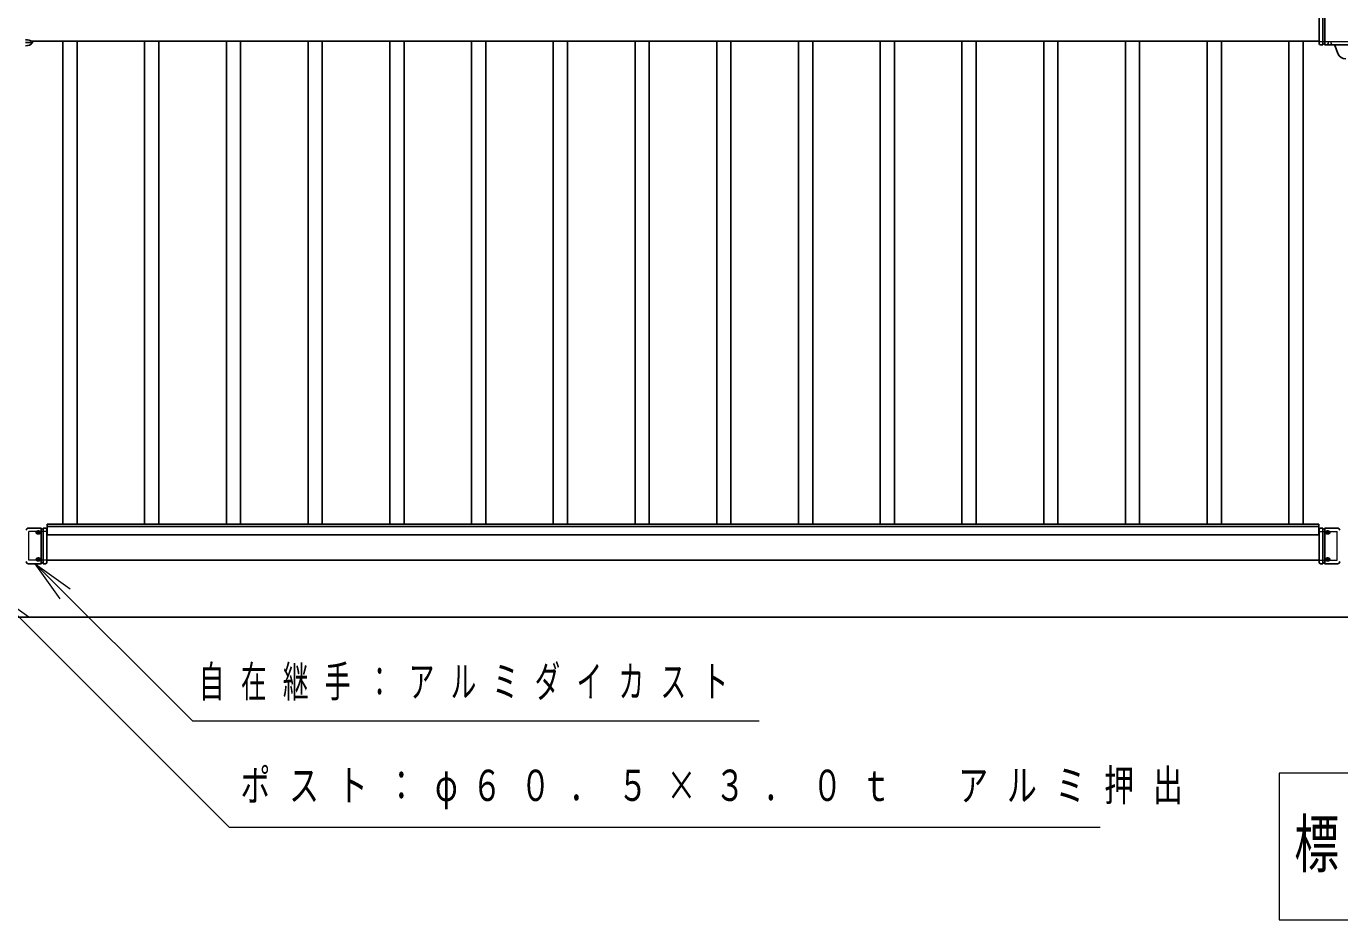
# Model space of a CAD drawing. Units: millimetres on the paper, scale 1:20. Extents: x -365 to 0, y 0 to 257.
# Drawn here: x -318.1 to -225.7, y 98.4 to 161.3 of the extents above; entities that cross this region are included whole.
import ezdxf

# ---------------------------------------------------------------- set-up
doc = ezdxf.new("R2010")
doc.units = ezdxf.units.MM
doc.linetypes.add('USER1', pattern=[4.5, 2.5, -2])
doc.layers.add('LY_1', color=4, linetype='Continuous', lineweight=25)
doc.styles.add('ＭＳ ゴシック', font='')
doc.styles.get('ＭＳ ゴシック').set_extended_font_data('MS Gothic')

msp = doc.modelspace()

# ---------------------------------------------------------------- linework, layer by layer
at = {"layer": 'LY_1', "color": 2}
for p, q in [((-227.111, 162.358), (-227.111, 160.058)), ((-226.861, 162.458), (-226.861, 159.958)), ((-226.711, 162.458), (-226.711, 159.958)), ((-226.861, 159.958), (-227.011, 159.958)), ((-224.986, 159.958), (-226.711, 159.958)), ((-225.791, 159.353), (-225.975, 159.86))]:
    msp.add_line(p, q, dxfattribs=at)
at = {"layer": 'LY_1', "color": 190}
for p, q in [((-317.654, 160.208), (-227.111, 160.208)), ((-316.586, 126.233), (-316.586, 125.493)), ((-316.586, 126.233), (-227.136, 126.233)), ((-316.586, 126.083), (-227.136, 126.083)), ((-227.136, 126.233), (-227.136, 125.493)), ((-316.586, 125.493), (-227.136, 125.493))]:
    msp.add_line(p, q, dxfattribs=at)
at = {"layer": 'LY_1', "color": 7}
for p, q in [((-317.611, 160.096), (-317.611, 160.188)), ((-356.556, 119.708), (-218.861, 119.708))]:
    msp.add_line(p, q, dxfattribs=at)
at = {"layer": 'LY_1', "color": 40}
for p, q in [((-315.486, 126.233), (-315.486, 160.208)), ((-314.486, 126.233), (-314.486, 160.208)), ((-309.736, 126.233), (-309.736, 160.208)), ((-308.736, 126.233), (-308.736, 160.208)), ((-303.986, 126.233), (-303.986, 160.208)), ((-302.986, 126.233), (-302.986, 160.208)), ((-298.236, 126.233), (-298.236, 160.208)), ((-297.236, 126.233), (-297.236, 160.208)), ((-292.486, 126.233), (-292.486, 160.208)), ((-291.486, 126.233), (-291.486, 160.208)), ((-286.736, 126.233), (-286.736, 160.208)), ((-285.736, 126.233), (-285.736, 160.208)), ((-280.986, 126.233), (-280.986, 160.208)), ((-279.986, 126.233), (-279.986, 160.208)), ((-275.236, 126.233), (-275.236, 160.208)), ((-274.236, 126.233), (-274.236, 160.208)), ((-269.486, 126.233), (-269.486, 160.208)), ((-268.486, 126.233), (-268.486, 160.208)), ((-263.736, 126.233), (-263.736, 160.208)), ((-262.736, 126.233), (-262.736, 160.208)), ((-257.986, 126.233), (-257.986, 160.208)), ((-256.986, 126.233), (-256.986, 160.208)), ((-252.236, 126.233), (-252.236, 160.208)), ((-251.236, 126.233), (-251.236, 160.208)), ((-246.486, 126.233), (-246.486, 160.208)), ((-245.486, 126.233), (-245.486, 160.208)), ((-240.736, 126.233), (-240.736, 160.208)), ((-239.736, 126.233), (-239.736, 160.208)), ((-234.986, 126.233), (-234.986, 160.208)), ((-233.986, 126.233), (-233.986, 160.208)), ((-229.236, 126.233), (-229.236, 160.208)), ((-228.236, 126.233), (-228.236, 160.208))]:
    msp.add_line(p, q, dxfattribs=at)
at = {"layer": 'LY_1', "color": 2, "linetype": 'USER1', "lineweight": 13}
for p, q in [((-227.111, 160.196), (-224.886, 160.196)), ((-226.531, 159.958), (-226.461, 160.069)), ((-226.461, 160.069), (-226.461, 160.196)), ((-226.261, 160.069), (-226.261, 160.196)), ((-226.192, 159.958), (-226.261, 160.069))]:
    msp.add_line(p, q, dxfattribs=at)
at = {"layer": 'LY_1', "color": 94}
for p, q in [((-317.911, 125.958), (-317.011, 125.958)), ((-317.011, 123.458), (-317.011, 125.958)), ((-316.861, 125.958), (-316.711, 125.958)), ((-316.861, 123.458), (-316.861, 125.958)), ((-316.611, 123.558), (-316.611, 125.858)), ((-227.111, 123.558), (-227.111, 125.858)), ((-226.861, 125.958), (-227.011, 125.958)), ((-226.861, 123.458), (-226.861, 125.958)), ((-225.811, 125.958), (-226.711, 125.958)), ((-226.711, 123.458), (-226.711, 125.958)), ((-317.911, 123.458), (-317.011, 123.458)), ((-316.861, 123.458), (-316.711, 123.458)), ((-226.861, 123.458), (-227.011, 123.458)), ((-225.811, 123.458), (-226.711, 123.458))]:
    msp.add_line(p, q, dxfattribs=at)
at = {"layer": 'LY_1', "color": 94, "linetype": 'USER1', "lineweight": 13}
for p, q in [((-317.886, 123.696), (-317.886, 125.721)), ((-316.611, 125.721), (-317.886, 125.721)), ((-227.111, 125.721), (-225.836, 125.721)), ((-225.836, 123.696), (-225.836, 125.721)), ((-316.611, 123.696), (-317.886, 123.696)), ((-227.111, 123.696), (-225.836, 123.696))]:
    msp.add_line(p, q, dxfattribs=at)
at = {"layer": 'LY_1', "color": 21}
for p, q in [((-227.136, 125.708), (-227.111, 125.708)), ((-227.111, 123.708), (-316.611, 123.708))]:
    msp.add_line(p, q, dxfattribs=at)
at = {"layer": 'LY_1', "color": 7, "lineweight": 13}
for p, q in [((-315.669, 120.984), (-317.436, 123.458)), ((-317.436, 123.458), (-314.962, 121.691)), ((-317.436, 123.458), (-315.315, 121.337)), ((-320.361, 121.49), (-317.887, 119.722)), ((-229.911, 108.716), (-229.911, 98.416)), ((-171.491, 108.716), (-229.911, 108.716)), ((-229.911, 98.416), (-171.491, 98.416))]:
    msp.add_line(p, q, dxfattribs=at)
at = {"layer": 'LY_1', "color": 94}
for points in [[(-317.049, 125.658), (-317.05, 125.649), (-317.051, 125.64), (-317.054, 125.631), (-317.059, 125.622), (-317.064, 125.614), (-317.071, 125.606), (-317.078, 125.598), (-317.087, 125.591), (-317.096, 125.584), (-317.107, 125.578), (-317.118, 125.572), (-317.13, 125.567), (-317.143, 125.563), (-317.156, 125.56), (-317.169, 125.557), (-317.183, 125.555), (-317.197, 125.554), (-317.211, 125.553), (-317.226, 125.554), (-317.24, 125.555), (-317.253, 125.557), (-317.267, 125.56), (-317.28, 125.563), (-317.293, 125.567), (-317.305, 125.572), (-317.316, 125.578), (-317.326, 125.584), (-317.336, 125.591), (-317.345, 125.598), (-317.352, 125.606), (-317.359, 125.614), (-317.364, 125.622), (-317.368, 125.631), (-317.371, 125.64), (-317.373, 125.649), (-317.374, 125.658), (-317.373, 125.667), (-317.371, 125.676), (-317.368, 125.685), (-317.364, 125.694), (-317.359, 125.702), (-317.352, 125.71), (-317.345, 125.718), (-317.336, 125.725), (-317.326, 125.732), (-317.316, 125.738), (-317.305, 125.743), (-317.293, 125.748), (-317.28, 125.753), (-317.267, 125.756), (-317.253, 125.759), (-317.24, 125.761), (-317.226, 125.762), (-317.211, 125.762), (-317.197, 125.762), (-317.183, 125.761), (-317.169, 125.759), (-317.156, 125.756), (-317.143, 125.753), (-317.13, 125.748), (-317.118, 125.743), (-317.107, 125.738), (-317.096, 125.732), (-317.087, 125.725), (-317.078, 125.718), (-317.071, 125.71), (-317.064, 125.702), (-317.059, 125.694), (-317.054, 125.685), (-317.051, 125.676), (-317.05, 125.667)], [(-226.674, 125.658), (-226.673, 125.649), (-226.671, 125.64), (-226.668, 125.631), (-226.664, 125.622), (-226.659, 125.614), (-226.652, 125.606), (-226.645, 125.598), (-226.636, 125.591), (-226.626, 125.584), (-226.616, 125.578), (-226.605, 125.572), (-226.593, 125.567), (-226.58, 125.563), (-226.567, 125.56), (-226.553, 125.557), (-226.54, 125.555), (-226.526, 125.554), (-226.511, 125.553), (-226.497, 125.554), (-226.483, 125.555), (-226.469, 125.557), (-226.456, 125.56), (-226.443, 125.563), (-226.43, 125.567), (-226.418, 125.572), (-226.407, 125.578), (-226.396, 125.584), (-226.387, 125.591), (-226.378, 125.598), (-226.371, 125.606), (-226.364, 125.614), (-226.359, 125.622), (-226.354, 125.631), (-226.351, 125.64), (-226.35, 125.649), (-226.349, 125.658), (-226.35, 125.667), (-226.351, 125.676), (-226.354, 125.685), (-226.359, 125.694), (-226.364, 125.702), (-226.371, 125.71), (-226.378, 125.718), (-226.387, 125.725), (-226.396, 125.732), (-226.407, 125.738), (-226.418, 125.743), (-226.43, 125.748), (-226.443, 125.753), (-226.456, 125.756), (-226.469, 125.759), (-226.483, 125.761), (-226.497, 125.762), (-226.511, 125.762), (-226.526, 125.762), (-226.54, 125.761), (-226.553, 125.759), (-226.567, 125.756), (-226.58, 125.753), (-226.593, 125.748), (-226.605, 125.743), (-226.616, 125.738), (-226.626, 125.732), (-226.636, 125.725), (-226.645, 125.718), (-226.652, 125.71), (-226.659, 125.702), (-226.664, 125.694), (-226.668, 125.685), (-226.671, 125.676), (-226.673, 125.667)], [(-317.049, 123.759), (-317.05, 123.75), (-317.051, 123.741), (-317.054, 123.732), (-317.059, 123.723), (-317.064, 123.715), (-317.071, 123.707), (-317.078, 123.699), (-317.087, 123.692), (-317.096, 123.685), (-317.107, 123.679), (-317.118, 123.673), (-317.13, 123.669), (-317.143, 123.664), (-317.156, 123.661), (-317.169, 123.658), (-317.183, 123.656), (-317.197, 123.655), (-317.211, 123.655), (-317.226, 123.655), (-317.24, 123.656), (-317.253, 123.658), (-317.267, 123.661), (-317.28, 123.664), (-317.293, 123.669), (-317.305, 123.673), (-317.316, 123.679), (-317.326, 123.685), (-317.336, 123.692), (-317.345, 123.699), (-317.352, 123.707), (-317.359, 123.715), (-317.364, 123.723), (-317.368, 123.732), (-317.371, 123.741), (-317.373, 123.75), (-317.374, 123.759), (-317.373, 123.768), (-317.371, 123.777), (-317.368, 123.786), (-317.364, 123.795), (-317.359, 123.803), (-317.352, 123.811), (-317.345, 123.819), (-317.336, 123.826), (-317.326, 123.833), (-317.316, 123.839), (-317.305, 123.845), (-317.293, 123.849), (-317.28, 123.854), (-317.267, 123.857), (-317.253, 123.86), (-317.24, 123.862), (-317.226, 123.863), (-317.211, 123.863), (-317.197, 123.863), (-317.183, 123.862), (-317.169, 123.86), (-317.156, 123.857), (-317.143, 123.854), (-317.13, 123.849), (-317.118, 123.845), (-317.107, 123.839), (-317.096, 123.833), (-317.087, 123.826), (-317.078, 123.819), (-317.071, 123.811), (-317.064, 123.803), (-317.059, 123.795), (-317.054, 123.786), (-317.051, 123.777), (-317.05, 123.768)], [(-226.674, 123.759), (-226.673, 123.75), (-226.671, 123.741), (-226.668, 123.732), (-226.664, 123.723), (-226.659, 123.715), (-226.652, 123.707), (-226.645, 123.699), (-226.636, 123.692), (-226.626, 123.685), (-226.616, 123.679), (-226.605, 123.673), (-226.593, 123.669), (-226.58, 123.664), (-226.567, 123.661), (-226.553, 123.658), (-226.54, 123.656), (-226.526, 123.655), (-226.511, 123.655), (-226.497, 123.655), (-226.483, 123.656), (-226.469, 123.658), (-226.456, 123.661), (-226.443, 123.664), (-226.43, 123.669), (-226.418, 123.673), (-226.407, 123.679), (-226.396, 123.685), (-226.387, 123.692), (-226.378, 123.699), (-226.371, 123.707), (-226.364, 123.715), (-226.359, 123.723), (-226.354, 123.732), (-226.351, 123.741), (-226.35, 123.75), (-226.349, 123.759), (-226.35, 123.768), (-226.351, 123.777), (-226.354, 123.786), (-226.359, 123.795), (-226.364, 123.803), (-226.371, 123.811), (-226.378, 123.819), (-226.387, 123.826), (-226.396, 123.833), (-226.407, 123.839), (-226.418, 123.845), (-226.43, 123.849), (-226.443, 123.854), (-226.456, 123.857), (-226.469, 123.86), (-226.483, 123.862), (-226.497, 123.863), (-226.511, 123.863), (-226.526, 123.863), (-226.54, 123.862), (-226.553, 123.86), (-226.567, 123.857), (-226.58, 123.854), (-226.593, 123.849), (-226.605, 123.845), (-226.616, 123.839), (-226.626, 123.833), (-226.636, 123.826), (-226.645, 123.819), (-226.652, 123.811), (-226.659, 123.803), (-226.664, 123.795), (-226.668, 123.786), (-226.671, 123.777), (-226.673, 123.768)]]:
    msp.add_lwpolyline(points, close=True, dxfattribs=at)
for points in [[(-317.112, 125.575), (-317.112, 125.584), (-317.113, 125.593), (-317.117, 125.602), (-317.122, 125.61), (-317.129, 125.618), (-317.137, 125.625), (-317.148, 125.631), (-317.159, 125.636), (-317.171, 125.64), (-317.184, 125.643), (-317.198, 125.645), (-317.211, 125.646), (-317.225, 125.645), (-317.239, 125.643), (-317.252, 125.64), (-317.264, 125.636), (-317.275, 125.631), (-317.285, 125.625), (-317.294, 125.618), (-317.301, 125.61), (-317.306, 125.602), (-317.31, 125.593), (-317.311, 125.584), (-317.311, 125.575)], [(-226.611, 125.575), (-226.611, 125.584), (-226.61, 125.593), (-226.606, 125.602), (-226.601, 125.61), (-226.594, 125.618), (-226.585, 125.625), (-226.575, 125.631), (-226.564, 125.636), (-226.552, 125.64), (-226.539, 125.643), (-226.525, 125.645), (-226.511, 125.646), (-226.498, 125.645), (-226.484, 125.643), (-226.471, 125.64), (-226.459, 125.636), (-226.448, 125.631), (-226.437, 125.625), (-226.429, 125.618), (-226.422, 125.61), (-226.417, 125.602), (-226.413, 125.593), (-226.412, 125.584), (-226.412, 125.575)], [(-317.112, 123.842), (-317.111, 123.833), (-317.113, 123.824), (-317.116, 123.816), (-317.121, 123.808), (-317.128, 123.8), (-317.136, 123.794), (-317.145, 123.787), (-317.156, 123.782), (-317.168, 123.778), (-317.18, 123.775), (-317.193, 123.772), (-317.206, 123.771), (-317.22, 123.772), (-317.233, 123.773), (-317.246, 123.775), (-317.258, 123.779), (-317.27, 123.783), (-317.28, 123.789), (-317.289, 123.795), (-317.297, 123.802), (-317.303, 123.81), (-317.308, 123.818), (-317.31, 123.826), (-317.311, 123.835), (-317.311, 123.838), (-317.311, 123.842)], [(-226.611, 123.842), (-226.611, 123.833), (-226.61, 123.824), (-226.607, 123.816), (-226.602, 123.808), (-226.595, 123.8), (-226.587, 123.794), (-226.578, 123.787), (-226.567, 123.782), (-226.555, 123.778), (-226.543, 123.775), (-226.53, 123.772), (-226.516, 123.771), (-226.503, 123.772), (-226.49, 123.773), (-226.477, 123.775), (-226.465, 123.779), (-226.453, 123.783), (-226.443, 123.789), (-226.434, 123.795), (-226.426, 123.802), (-226.42, 123.81), (-226.415, 123.818), (-226.412, 123.826), (-226.411, 123.835), (-226.411, 123.838), (-226.412, 123.842)]]:
    msp.add_lwpolyline(points, dxfattribs=at)
at = {"layer": 'LY_1', "color": 7, "lineweight": 13}
for points in [[(-317.436, 123.458), (-306.377, 112.399), (-266.494, 112.399)], [(-320.361, 121.49), (-303.793, 104.921), (-242.513, 104.921)]]:
    msp.add_lwpolyline(points, dxfattribs=at)
at = {"layer": 'LY_1', "color": 7}
for centre, radius, start, end in [((-318.125, 159.188), 1.124, 62.82409, 89.32197), ((-318.114, 160.583), 0.7, 270.1917, 315.85928), ((-318.176, 154.758), 5.368, 83.95761, 89.30569)]:
    msp.add_arc(centre, radius, start, end, dxfattribs=at)
at = {"layer": 'LY_1', "color": 2}
for centre, radius, start, end in [((-227.011, 160.058), 0.1, 180, 270), ((-226.786, 159.958), 0.075, 0, 180), ((-226.116, 159.808), 0.15, 20, 90), ((-225.227, 159.558), 0.6, 200, 270)]:
    msp.add_arc(centre, radius, start, end, dxfattribs=at)
at = {"layer": 'LY_1', "color": 94}
for centre, radius, start, end in [((-317.911, 125.808), 0.15, 90, 178.5), ((-316.936, 125.958), 0.075, 180, 0), ((-316.711, 125.858), 0.1, 0, 90), ((-227.011, 125.858), 0.1, 90, 180), ((-226.786, 125.958), 0.075, 180, 0), ((-225.811, 125.808), 0.15, 1.5, 90), ((-317.911, 123.608), 0.15, 181.5, 270), ((-316.936, 123.458), 0.075, 0, 180), ((-316.711, 123.558), 0.1, 270, 0), ((-227.011, 123.558), 0.1, 180, 270), ((-226.786, 123.458), 0.075, 0, 180), ((-225.811, 123.608), 0.15, 270, 358.5)]:
    msp.add_arc(centre, radius, start, end, dxfattribs=at)
at = {"layer": 'LY_1', "color": 94, "lineweight": 13}
for centre, start, end in [((-316.711, 125.858), 0, 90), ((-227.011, 125.858), 90, 180), ((-316.711, 123.558), 270, 0), ((-227.011, 123.558), 180, 270)]:
    msp.add_arc(centre, 0.1, start, end, dxfattribs=at)

# ---------------------------------------------------------------- texts
at = {"layer": 'LY_1', "color": 7, "style": 'ＭＳ ゴシック'}
for s, insert, char_height, attachment_point in [('\\T1.64;\\W0.6;自在継手：アルミダイカスト', (-305.911, 115.049), 2.199, 4), ('\\T1.63;\\W0.7;ポスト：φ６０．５×３．０ｔ\u3000アルミ押出', (-302.992, 107.571), 2.199, 4), ('\\T1.49;\\W0.7;標準立面図\u3000Ｓ＝１／２０', (-200.701, 103.566), 3.299, 5)]:
    msp.add_mtext(s, dxfattribs=dict(at, insert=insert, char_height=char_height, attachment_point=attachment_point))

doc.saveas('drawing.dxf')
